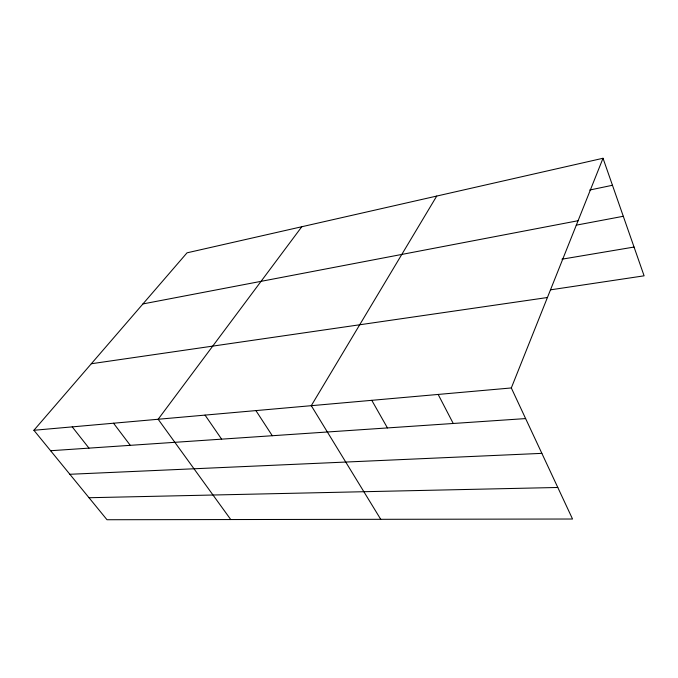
<?xml version="1.0" encoding="UTF-8"?>
<svg xmlns="http://www.w3.org/2000/svg" width="678" height="678" viewBox="0 0 678 678"><rect width="100%" height="100%" fill="white"/><g stroke="black" fill="none" stroke-linecap="round" stroke-linejoin="round"><path stroke-width="1.02" d="M511.314 387.952L603.022 158.262L187.035 252.826L33.9 430.276L106.997 519.738L572.529 519.017L511.314 387.952L33.9 430.276M436.734 196.061L311.278 405.681L380.731 519.314M301.803 226.732L158.152 419.258L230.757 519.551M589.69 190.035L612.463 185.272M142.931 303.93L578.08 220.723M576.224 225.164L623.294 216.282M561.943 259.191L634.049 247.046M550.621 289.828L644.1 275.819L603.022 158.262M91.31 363.747L547.426 297.515M50.604 450.726L525.62 418.58M69.851 474.278L541.866 453.362M89.013 497.728L557.791 487.474M72.232 426.877L88.979 448.124M113.531 423.216L130.278 445.327M205.044 415.106L221.621 439.149M255.911 410.588L272.285 435.725M371.781 400.325L387.443 427.928M438.158 394.435L453.243 423.479"/></g></svg>
